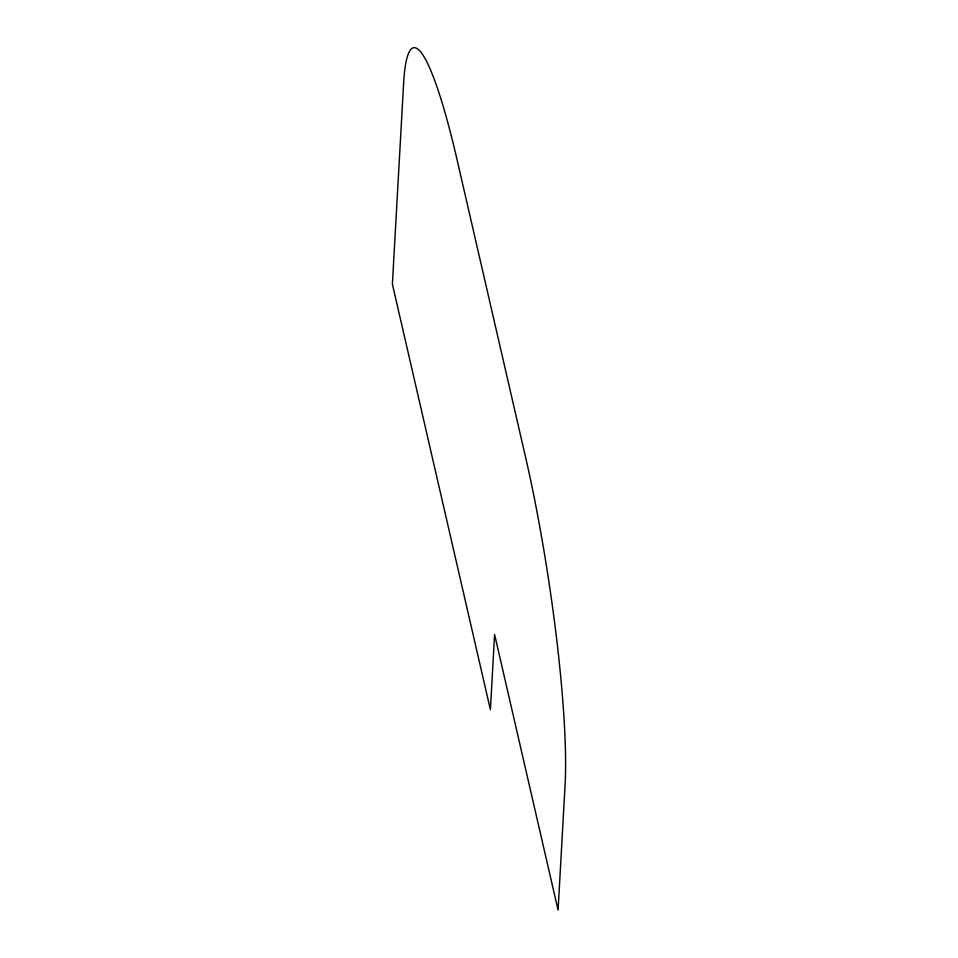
<?xml version="1.0" encoding="UTF-8"?>
<svg xmlns="http://www.w3.org/2000/svg" width="958" height="958" viewBox="0 0 958 958"><rect width="100%" height="100%" fill="white"/><g stroke="black" fill="none" stroke-linecap="round" stroke-linejoin="round"><path stroke-width="1.44" d="M403.605 83.454L392.385 284.107L490.4 709.71L494.603 634.471L558.083 910.1L565.1 784.686A241.081 30.177 81.3 0 0 525.439 456.607L457.289 160.716A241.081 30.177 81.3 0 0 403.605 83.454"/></g></svg>
